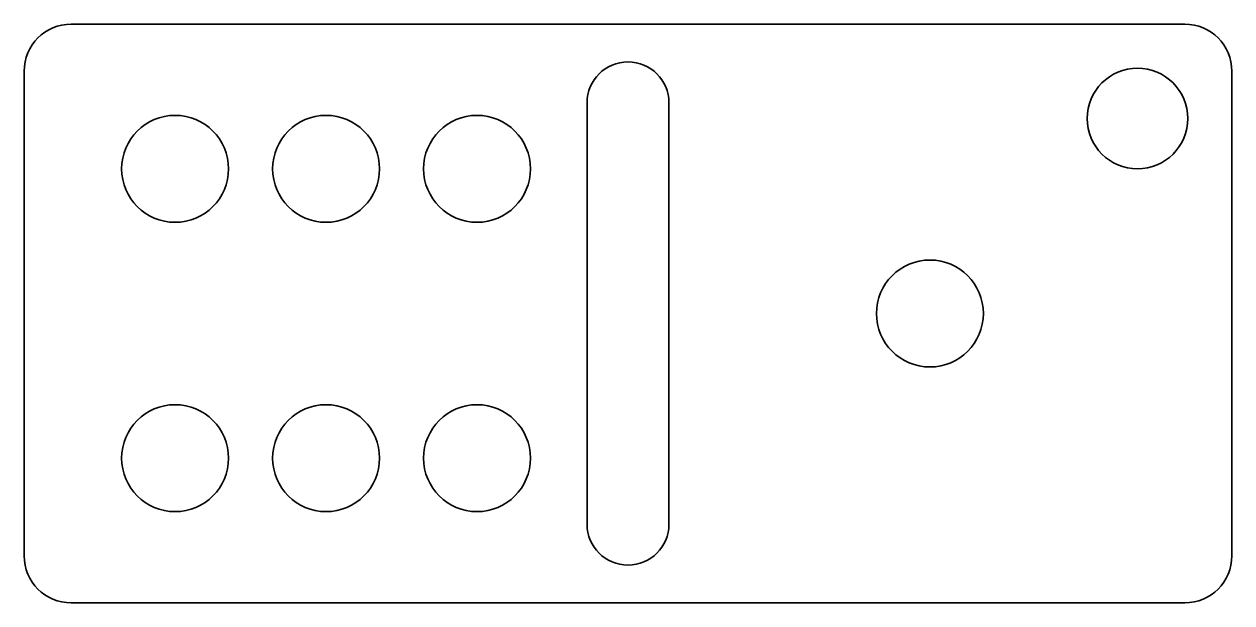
# Model space of a CAD drawing. Header units: inches. Extents: x 0.27 to 2.19, y 7.33 to 8.25.
import ezdxf

# ---------------------------------------------------------------- set-up
doc = ezdxf.new("R2010")
doc.units = ezdxf.units.IN
doc.header["$LTSCALE"] = 0.75
doc.header["$MEASUREMENT"] = 0
doc.layers.add('Visible', color=7, linetype='Continuous', lineweight=35)

msp = doc.modelspace()

# ---------------------------------------------------------------- linework, layer by layer
at = {"layer": 'Visible'}
for p, q in [((2.114746, 8.253325), (0.344746, 8.253325)), ((0.269746, 8.178325), (0.269746, 7.408325)), ((2.189746, 7.408325), (2.189746, 8.178325)), ((1.164746, 7.458325), (1.164746, 8.128325)), ((1.294746, 8.128325), (1.294746, 7.458325)), ((0.344746, 7.333325), (2.114746, 7.333325))]:
    msp.add_line(p, q, dxfattribs=at)
at = {"layer": 'Visible', "extrusion": (0, 0, -1)}
for centre, radius in [((-2.039746, 8.103325), 0.08), ((-0.509746, 8.023325), 0.085), ((-0.749746, 8.023325), 0.085), ((-0.989746, 8.023325), 0.085), ((-1.709746, 7.793325), 0.085), ((-0.509746, 7.563325), 0.085), ((-0.749746, 7.563325), 0.085), ((-0.989746, 7.563325), 0.085)]:
    msp.add_circle(centre, radius, dxfattribs=at)
for centre, radius, start, end in [((-0.344746, 8.178325), 0.075, 0, 90), ((-2.114746, 8.178325), 0.075, 90, 180), ((-1.229746, 8.128325), 0.065, 0, 180), ((-1.229746, 7.458325), 0.065, 180, 0), ((-0.344746, 7.408325), 0.075, 270, 0), ((-2.114746, 7.408325), 0.075, 180, 270)]:
    msp.add_arc(centre, radius, start, end, dxfattribs=at)

doc.saveas('drawing.dxf')
